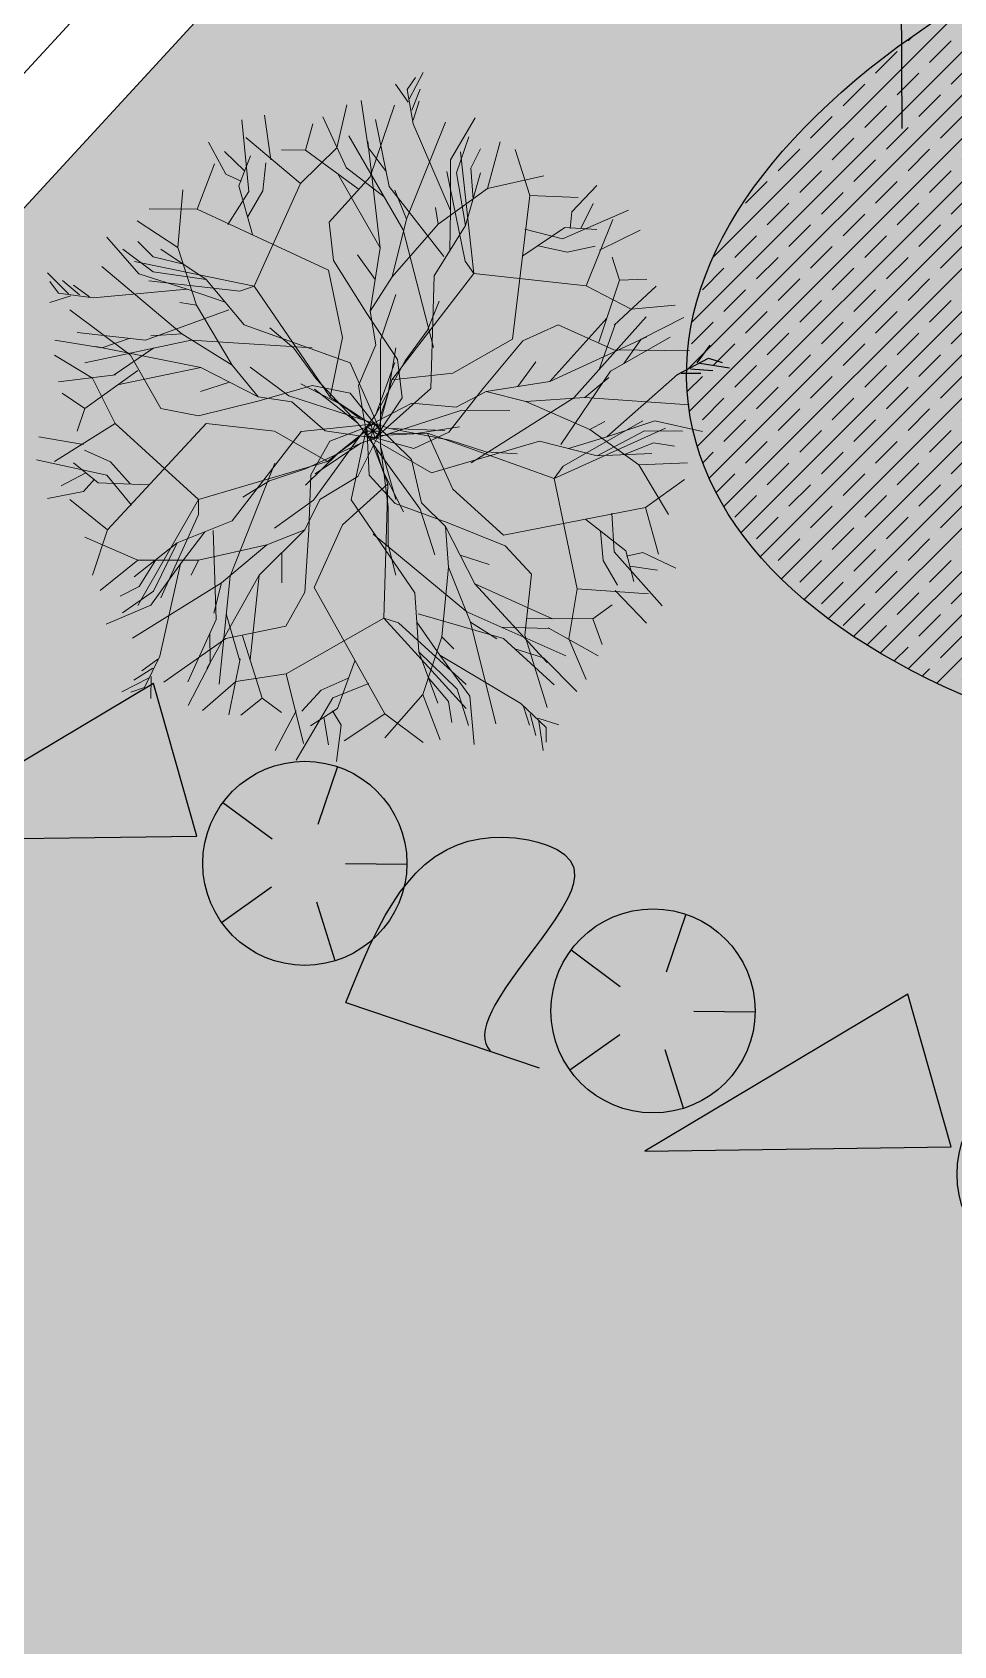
# Model space of a CAD drawing. Header units: millimetres. Extents: x -1042495 to -977915, y 3191218 to 3280168.
# Drawn here: x -1008577 to -1004062, y 3264328 to 3272232 of the extents above; entities that cross this region are included whole.
import ezdxf

# ---------------------------------------------------------------- set-up
doc = ezdxf.new("R2010")
doc.units = ezdxf.units.MM
doc.layers.get('0').update_dxf_attribs({"lineweight": 15})
for name, color, linetype in [('000 Граница', 6, 'Continuous'), ('000 Дом', 7, 'Continuous'), ('000 Привязки', 1, 'Continuous'), ('_Камни_Валуны', 7, 'Continuous'), ('_Освещение уличные фанари', 1, 'Continuous'), ('p', 7, 'Continuous'), ('Trees', 92, 'Continuous')]:
    doc.layers.add(name, color=color, linetype=linetype)
for name, color, linetype, lineweight in [('вода', 157, 'Continuous', 0), ('деревья', 118, 'Continuous', 0), ('изгородь лиственная', 99, 'Continuous', 35), ('мощение', 251, 'Continuous', 0)]:
    doc.layers.add(name, color=color, linetype=linetype, lineweight=lineweight)

# ---------------------------------------------------------------- blocks, each defined once
blk = doc.blocks.new('й5')
at = {"layer": 'изгородь лиственная', "lineweight": 0}
h = blk.add_hatch(color=86, dxfattribs=at)
h.paths.add_polyline_path([(19.18847946937603, 141.2098872812967), (2.165456650225678, 154.3448736084429), (-24.04325981329021, 108.4796197972828), (3.52502605850168, 93.00273458332958), (14.9290094684402, 62.75882348800587), (20.70947005104972, 101.1386594050964), (23.08818225211871, 103.8715613790664)])
h.paths.add_polyline_path([(-95.47287169720221, 120.629043610028), (-99.53465272480389, 126.3097968920592), (-129.3019126696745, 127.3776968967395), (-93.94692618161207, 109.7002036527083), (-57.7950079174916, 49.44700654584449), (1.651542507970589, 36.77056902446202), (0.2175589384423802, 41.18391664897717), (-12.85363739315653, 60.60265625689863)])
h.paths.add_polyline_path([(-8.812998794062878, -47.00145999070446), (-0.2620902628113981, -15.83052867246442), (-27.49768264692102, -43.48279868880127), (-31.02846071857493, -44.29559087846792), (-49.82045220494911, -76.79511885890315), (-43.7690887007775, -97.42742778098182), (4.393128101815819, -75.72675501519916)])
h.paths.add_polyline_path([(7.183579986551194, -96.22703534809625), (9.138866937893908, -86.04944457060992), (4.393128101815819, -75.72675501519916), (-43.7690887007775, -97.42742778098182), (-28.13107022877375, -150.7457299820708), (-17.95098563501961, -166.7723407331468)])
h.paths.add_polyline_path([(66.39736538146099, -47.80714744716897), (25.75511885696324, -2.609888424482051), (24.32113528743503, -7.023236049000843), (23.48190649686148, -30.4163828346791), (55.03964587651717, -127.5411177939204), (54.98663275418221, -134.5243987259892), (78.4411560518929, -152.8851043748327), (60.2289409734949, -117.8025722697821)])
h.paths.add_polyline_path([(178.7901866982284, 6.115832692757976), (172.1650738183816, 8.324203652708093), (70.04208396958711, 8.324203652708093), (122.6448291810811, -10.8784222410759), (147.4111141569156, -15.00613640371375)])
h.paths.add_polyline_path([(99.84329009438807, 43.76518866426704), (44.29899751654011, 19.0788364074433), (48.05321524087049, 16.35123757132533), (70.04208396958711, 8.324203652708093), (172.1650738183816, 8.324203652708093), (178.7901866982284, 6.115832692757976), (203.5001017432805, 22.74863983742762), (164.5067470122012, 16.26889263711564)])
h.paths.add_polyline_path([(83.46107381838374, 59.01220365271001), (89.66139751288574, 90.01382212526369), (81.75074180480442, 91.65850359286924), (66.93514777740347, 77.78217757809398), (39.22634160640882, 35.66396674018324), (58.22142977017211, 38.82048841414144)])
h.paths.add_polyline_path([(79.14322222550982, 161.7017983939004), (83.29078028688673, 167.3202310129491), (75.10782434613793, 195.9605768055335), (69.22082086534647, 156.8733406921638), (23.08818225211871, 103.8715613790628), (29.40216808243713, 43.41729760341332), (33.1563858067675, 46.14489643953129), (47.58548284583958, 64.57706343465543)])
h.paths.add_polyline_path([(-3.993087671042304, 20.37128439741718), (-21.215793693671, 28.98263740873517), (-53.50348709637183, 27.48268717980318), (-76.74194847122999, 6.046309809447848), (-71.30881307809614, 0.06596779064784641), (-51.16644594067475, 2.58376368282552)])
at = {"layer": 'Trees', "color": 86}
for p, q in [((114.7031678128551, -488.1548860995026), (142.1878726513532, -539.6832175463969)), ((117.0469465503411, -494.1205969028961), (117.1941836191982, -527.2005648249724)), ((124.1552388083364, -509.3838740993197), (121.5829623168393, -546.9849954577439)), ((133.776739425608, -525.3665097202647), (125.7311958651408, -574.6127581038418)), ((163.7198891307344, -541.9217345044926), (133.9616865780408, -520.1415153900452)), ((142.1878726513532, -539.6832175463969), (135.036029791765, -562.7617781815752))]:
    blk.add_line(p, q, dxfattribs=at)
at = {"layer": 'изгородь лиственная', "color": 86, "lineweight": 0}
for p, q in [((-53.63412618161237, 465.8098036527081), (-27.86772618161922, 583.5538036527105)), ((-2.074926181623596, 505.0402036527121), (10.80827381838753, 579.409003652705)), ((-81.03732618161303, 505.0402036527121), (-92.31012618161913, 564.9418036527095)), ((-49.59492618161312, 500.9218036527127), (-71.34852618162404, 542.237803652708)), ((32.77307381837454, 451.8442036527158), (-30.58692618161149, 553.2202036527124)), ((58.11707381837186, 502.5322036527105), (83.46107381838374, 540.5482036527137)), ((113.9266738183796, 451.3426036527126), (102.6538738183881, 546.356203652711)), ((108.8050738183811, 489.8602036527118), (146.8210738183698, 553.2202036527124)), ((159.0442738183774, 474.0730036527057), (171.953873818391, 552.5602036527089)), ((234.7858738183859, 560.8234036527065), (246.0586738183774, 525.7114036527091)), ((242.8378738183819, 488.5138036527096), (250.889873818378, 546.356203652711)), ((247.6690738183825, 511.2442036527136), (271.8514738183876, 540.1522036527094)), ((249.2794738183729, 529.8298036527121), (284.7346738183842, 564.9418036527095)), ((250.889873818378, 546.356203652711), (270.2410738183826, 560.8234036527065)), ((-144.6349261816213, 464.5162036527145), (-93.94692618161207, 527.8762036527114)), ((-66.51732618160895, 480.2506036527157), (-32.69892618161975, 521.5666036527145)), ((58.11707381837186, 502.5322036527105), (20.10107381838316, 515.2042036527091)), ((146.8210738183698, 426.5002036527112), (222.8530738183763, 527.8762036527114)), ((172.1650738183816, 401.1562036527139), (184.837073818373, 515.2042036527091)), ((244.448273818387, 494.7178036527075), (263.7730738183745, 521.5666036527145)), ((-144.6349261816213, 464.5162036527145), (-220.6669261816132, 489.8602036527118)), ((-195.3229261816159, 413.8282036527125), (-157.3069261816127, 502.5322036527105)), ((-60.07572618161794, 486.4546036527136), (-81.03732618161303, 505.0402036527121)), ((-31.08852618161472, 459.6058036527102), (-11.73732618161011, 502.9810036527051)), ((32.77307381837454, 451.8442036527158), (108.8050738183811, 489.8602036527118)), ((121.477073818387, 413.8282036527125), (58.11707381837186, 502.5322036527105)), ((172.1650738183816, 325.1242036527074), (134.1490738183784, 502.5322036527105)), ((257.3314738183835, 331.5394036527068), (242.8378738183819, 488.5138036527096)), ((-270.5686000020069, 391.9994646728192), (-302.7446454606252, 466.8262952966325)), ((-195.3229261816159, 413.8282036527125), (-246.0109261816106, 477.1882036527095)), ((32.77307381837454, 299.7802036527137), (-144.6349261816213, 464.5162036527145)), ((-103.5829261816107, 424.4938036527128), (-53.63412618161237, 465.8098036527081)), ((-69.73812618161901, 395.5594036527073), (-66.51732618160895, 480.2506036527157)), ((-68.12772618161398, 426.5530036527052), (-31.08852618161472, 459.6058036527102)), ((126.4764927341021, 308.7181292588502), (161.7028409765771, 484.0228954847007)), ((175.1746738183865, 426.5530036527052), (159.0442738183774, 474.0730036527057)), ((182.819570253836, 340.3492341969322), (295.1248429933476, 474.4109178612271)), ((283.1242738183792, 412.0858036527097), (344.3458738183836, 465.8098036527081)), ((-393.0084168278845, 396.1960440757939), (-415.4456538890663, 440.7661477788388)), ((-247.1676528347889, 387.6437925459068), (-283.6272154746111, 439.4626104802628)), ((-239.3359261293517, 411.7473688948921), (-255.6077757728926, 443.6826719493147)), ((-93.94692618161207, 312.4522036527087), (32.77307381837454, 451.8442036527158)), ((126.4764927341021, 308.7181292588502), (97.29688073441503, 448.2452779920895)), ((159.0442738183774, 387.2962036527097), (113.9266738183796, 453.4018036527086)), ((286.2130738183914, 388.4842036527116), (324.2290738183801, 439.1722036527135)), ((-408.2283162710373, 402.8345639454747), (-416.0075914420304, 425.7092594646238)), ((-375.8301018063794, 388.9211964113019), (-395.8504710146517, 420.8530887843408)), ((-361.1078433309449, 380.75109512778), (-380.6708779127657, 407.4268075724503)), ((-233.3389261816046, 274.4362036527127), (-326.1349261816213, 422.6722036527135)), ((-93.94692618161207, 312.4522036527087), (-271.3549261816079, 413.8282036527125)), ((-195.0446367840923, 384.0321273095251), (-239.3359261293517, 411.7473688948921)), ((-166.7209989660623, 348.180960902384), (-223.3682746021368, 419.8832937166626)), ((-195.3229261816159, 312.4522036527087), (-195.3229261816159, 413.8282036527125)), ((58.11707381837186, 375.8122036527093), (146.8210738183698, 426.5002036527112)), ((257.3314738183835, 331.5394036527068), (283.1242738183792, 412.0858036527097)), ((262.0494316572294, 219.5271543356757), (303.6416501150961, 419.579095600322)), ((311.5570738183742, 388.4842036527116), (336.9010738183861, 413.8282036527125)), ((327.1368302314077, 347.2683665533732), (371.7323176929931, 415.0548360149332)), ((-426.9638507810014, 391.9893604680801), (-390.0868676066457, 391.8602256584782)), ((-355.7051296715945, 377.3023722808321), (-408.2283162710373, 402.8345639454747)), ((-201.9348349503998, 342.5788477235947), (-270.5686000020069, 391.9994646728192)), ((-166.7209989660623, 348.180960902384), (-247.1676528347889, 387.6437925459068)), ((222.8530738183763, 261.7642036527141), (172.1650738183816, 401.1562036527139)), ((182.819570253836, 340.3492341969322), (179.2079050174507, 392.4722502476216)), ((254.2177049517923, 243.6307306846575), (271.4021489443403, 395.7797173676699)), ((273.5410738183855, 299.7802036527137), (286.2130738183914, 388.4842036527116)), ((298.8850738183828, 337.7962036527097), (311.5570738183742, 388.4842036527116)), ((391.0074363402673, 314.7246672662804), (391.6158325729193, 394.8671230186701)), ((-326.3975142381823, 266.8217126846503), (-399.3166395177977, 370.4593485533587)), ((-201.9348349503998, 342.5788477235947), (-355.7051296715945, 377.3023722808321)), ((-119.2909261816094, 312.4522036527087), (-258.6829261816165, 375.8122036527093)), ((45.44507381838048, 312.4522036527087), (58.11707381837186, 375.8122036527093)), ((273.5410738183855, 299.7802036527137), (324.2290738183801, 375.8122036527093)), ((-367.8647591509362, 293.1474703646345), (-438.5212363661121, 329.6791082083037)), ((-294.4622111837525, 283.0935623281985), (-399.0124414014572, 330.3881206771657)), ((-195.3229261816159, 312.4522036527087), (-220.6669261816132, 325.1242036527074)), ((-148.3391185879882, 302.2359379971058), (-201.9348349503998, 342.5788477235947)), ((-129.9572382099141, 256.2909150918313), (-166.7209989660623, 348.180960902384)), ((130.0881579704874, 256.5951132081573), (182.819570253836, 340.3492341969322)), ((159.4930738183757, 122.3722036527142), (172.1650738183816, 325.1242036527074)), ((230.7225248354662, 315.9414597316172), (327.1368302314077, 347.2683665533732)), ((230.7225248354662, 315.9414597316172), (234.942586304518, 343.9608994333212)), ((235.5250738183822, 268.1002036527134), (257.3314738183835, 331.5394036527068)), ((327.1368302314077, 347.2683665533732), (423.2469375110086, 338.5240454989289)), ((-398.4040451687906, 250.2456649247724), (-446.9153959831019, 305.9803462118434)), ((-220.6669261816132, 211.0762036527121), (-376.5061261816154, 298.7506036527157)), ((-169.9789261816186, 198.4042036527098), (-195.3229261816159, 312.4522036527087)), ((-93.94692618161207, 312.4522036527087), (-119.2909261816094, 312.4522036527087)), ((-30.58692618161149, 97.02820365271327), (-93.94692618161207, 312.4522036527087)), ((20.10107381838316, 185.7322036527112), (32.77307381837454, 299.7802036527137)), ((70.7890738183778, 211.0762036527121), (45.44507381838048, 312.4522036527087)), ((77.66094380346476, 212.912220095579), (126.4764927341021, 308.7181292588502)), ((102.0687182687689, 260.8151746772128), (86.40526485789451, 309.0223273751799)), ((130.0881579704874, 256.5951132081573), (230.7225248354662, 315.9414597316172)), ((197.509073818379, 236.4202036527131), (273.5410738183855, 299.7802036527137)), ((289.1562770099263, 95.09340923804484), (391.0074363402673, 314.7246672662804)), ((391.0074363402673, 314.7246672662804), (466.9298306236014, 286.0968313319026)), ((-222.1514821368037, 259.5983822118797), (-402.6241066378425, 278.2651046264764)), ((-317.6859857705276, 293.8039048223836), (-367.8647591509362, 293.1474703646345)), ((-146.2290878534695, 288.2262181462538), (-294.4622111837525, 283.0935623281985)), ((-233.3389261816046, 274.4362036527127), (-284.0269261816138, 287.108203652715)), ((-169.9789261816186, 198.4042036527098), (-233.3389261816046, 274.4362036527127)), ((449.2007898080628, 266.7623600455954), (502.6871100503777, 295.9940423327389)), ((-360.1889692583645, 243.214002996101), (-454.0357594492089, 261.8537501959472)), ((-385.743860761635, 166.1873458196605), (-398.4040451687906, 250.2456649247724)), ((-285.3351180477039, 266.3319644471594), (-362.1473848367023, 243.8503307909159)), ((-305.601405009249, 166.7957420523308), (-326.3975142381823, 266.8217126846503)), ((-33.23873469764658, 184.8927803938786), (-222.1514821368037, 259.5983822118797)), ((19.18847946937603, 141.2098872813003), (-129.9572382099141, 256.2909150918313)), ((77.66094380346476, 212.912220095579), (130.0881579704874, 256.5951132081573)), ((262.0494316572294, 219.5271543356757), (254.2177049517923, 243.6307306846575)), ((348.5700063816912, 222.1847544989105), (430.1114059500396, 245.2926117452334)), ((365.6296376755636, 263.314293403655), (420.3585167514539, 228.5775078221341)), ((430.1114059500396, 245.2926117452334), (479.8557172998553, 225.8967481941618)), ((438.0023244480981, 241.0834275229681), (449.2007898080628, 266.7623600455954)), ((455.0001945952827, 235.5862050480064), (487.5718135336938, 269.0424542204819)), ((-426.1192867541686, 205.9543755795239), (-454.4429245722131, 241.8055419866687)), ((-322.1774527691305, 238.8022729829499), (-426.1192867541686, 205.9543755795239)), ((-220.6669261816132, 211.0762036527121), (-362.3821261816192, 226.4410036527079)), ((-62.74045282139559, 193.9412995646526), (-90.455694406759, 238.2325889099011)), ((76.74834945445764, 92.69853646699266), (262.0494316572294, 219.5271543356757)), ((79.14322222550982, 161.7017983938968), (126.7419786907994, 226.1808007354157)), ((134.1490738183784, 59.01220365271365), (197.509073818379, 236.4202036527131)), ((262.0494316572294, 219.5271543356757), (433.7777351038385, 142.0837694706752)), ((378.5443125928723, 230.2307222019299), (421.4251356727327, 205.218226595247)), ((420.3585167514539, 228.5775078221341), (540.301970689965, 240.4571021863449)), ((433.7777351038385, 142.0837694706752), (510.6127237361798, 233.6696171648873)), ((-426.1192867541686, 205.9543755795239), (-449.9186649868207, 173.7148744087644)), ((-144.6349261816213, 135.0442036527129), (-220.6669261816132, 211.0762036527121)), ((-144.6349261816213, 135.0442036527129), (-169.9789261816186, 198.4042036527098)), ((-43.16113605779537, 133.6823586921855), (-62.74045282139559, 193.9412995646526)), ((69.22082086536102, 156.873340692171), (77.66094380346476, 212.912220095579)), ((96.13307381837512, 122.3722036527142), (70.7890738183778, 211.0762036527121)), ((158.9821946750599, 153.2261511138968), (192.5412333688873, 193.271673334817)), ((421.4251356727327, 205.218226595247), (468.657251939876, 200.2178156715199)), ((473.6015133246838, 191.6646549832985), (548.3115729156707, 202.3932267238306)), ((-447.1048874224507, 149.4833963725796), (-513.8526915295661, 184.7172707345817)), ((-385.743860761635, 166.1873458196605), (-501.7374829211767, 137.2553117689567)), ((-292.3328243694123, 2.594967194829223), (-385.743860761635, 166.1873458196605)), ((-249.2583274895005, 135.1646371142378), (-305.601405009249, 166.7957420523308)), ((-182.65092618161, 173.0602036527089), (-233.3389261816046, 173.0602036527089)), ((-95.47287169720221, 120.6290436100353), (-142.0872223794286, 185.8232586177728)), ((-30.58692618161149, 97.02820365271327), (20.10107381838316, 185.7322036527112)), ((489.8166145072319, 133.6436465325678), (490.1208126235724, 173.7148744087644)), ((-425.7272288819659, 88.32482294148576), (-529.7461718527484, 149.2150225486403)), ((-412.8599007064913, 107.8498213021703), (-448.1323176505393, 139.6575800947139)), ((-145.0122953881219, 127.9413066414672), (-249.2583274895005, 135.1646371142378)), ((-93.94692618161207, 109.7002036527156), (-144.6349261816213, 135.0442036527129)), ((32.1528619928722, 17.0803402999918), (19.18847946937603, 141.2098872813003)), ((20.70947005104972, 101.1386594050964), (69.22082086536102, 156.873340692171)), ((32.1528619928722, 17.0803402999918), (79.14322222550982, 161.7017983938968)), ((63.78396693096147, 73.423417819733), (99.33093522176205, 141.8182835139633)), ((107.7228779114666, 115.9840775286466), (158.9821946750599, 153.2261511138968)), ((433.7777351038385, 142.0837694706752), (493.4282797436172, 81.52063048187483)), ((-443.4423735644086, 80.53462424312966), (-472.2857642690942, 125.4651800733918)), ((-241.1224026677373, 119.1969855870302), (-452.6177358741988, 1.378174729496095)), ((-392.8705621427362, 62.4095718721328), (-412.8599007064913, 107.8498213021703)), ((-136.5721724500181, 71.90242723806296), (-241.1224026677373, 119.1969855870302)), ((-52.8180514612468, 124.6338395214225), (-145.0122953881219, 127.9413066414672)), ((27.54948853542737, 31.24806700542831), (-95.47287169720221, 120.6290436100353)), ((-55.93092618162336, 46.34020365271135), (-93.94692618161207, 109.7002036527156)), ((-16.26141351112165, 78.74200394340369), (-70.32417891037767, 133.684355598416)), ((3.52502605850168, 93.00273458333322), (-52.8180514612468, 124.6338395214225)), ((0.2175589384423802, 41.18391664897717), (-51.29706087957311, 117.7147071649742)), ((0.2175589384423802, 41.18391664897717), (-43.16113605779537, 133.6823586921855)), ((33.1563858067675, 46.14489643952766), (90.02259984170087, 118.7875261643094)), ((33.1563858067675, 46.14489643952766), (107.7228779114666, 115.9840775286466)), ((83.46107381838374, 59.01220365271365), (96.13307381837512, 122.3722036527142)), ((425.0334140493942, 45.97366219106698), (489.8166145072319, 133.6436465325678)), ((489.8166145072319, 133.6436465325678), (533.8037057361507, 121.2876602417418)), ((-471.5056109390862, 74.38569131027543), (-531.9589047297777, 82.17523380363127)), ((-457.8725438384427, 103.0165351285978), (-503.8886269545183, 95.09497823531274)), ((-447.3521643205313, 88.5780913315939), (-471.5056109390862, 74.38569131027543)), ((-401.8684059033403, 28.05334508077067), (-425.7272288819659, 88.32482294148576)), ((20.10107381838316, 33.66820365270905), (-30.58692618161149, 97.02820365271327)), ((32.1528619928722, 17.0803402999918), (3.52502605850168, 93.00273458333322)), ((8.049285643879557, 17.0803402999918), (20.70947005104972, 101.1386594050964)), ((32.1528619928722, 24.91206700543262), (76.74834945445764, 92.69853646699266)), ((76.74834945445764, 92.69853646699266), (176.7743200867844, 71.90242723806296)), ((176.7743200867844, 71.90242723806296), (289.1562770099263, 95.09340923804484)), ((216.5413498466369, 31.52700124552939), (305.1239285371266, 86.9574844162671)), ((305.1239285371266, 86.9574844162671), (369.2987327623123, 94.485013005371)), ((369.2987327623123, 94.485013005371), (444.9169289293204, 25.78594919480747)), ((458.3785267099738, 64.74710644547667), (545.2583433524414, 104.8289934391178)), ((493.4282797436172, 81.52063048187483), (565.43481067424, 64.94458272200063)), ((-452.6177358741988, 1.378174729496095), (-497.2132233357843, 69.16464419105978)), ((-363.8915378670208, 51.300441341431), (-443.4423735644086, 80.53462424312966)), ((-94.5109405072435, 57.27634604800551), (-250.0480633095431, -49.00766730481701)), ((-67.87310863945459, -3.715768928941543), (-136.5721724500181, 71.90242723806296)), ((27.54948853542737, 31.24806700542831), (-94.5109405072435, 57.27634604800551)), ((7.045761829984258, 46.14489643952766), (-16.26141351112165, 78.74200394340369)), ((20.10107381838316, 8.32420365271173), (134.1490738183784, 59.01220365271365)), ((20.10107381838316, 8.32420365271173), (83.46107381838374, 59.01220365271365)), ((39.98458869830938, 41.18391664897717), (63.78396693096147, 73.423417819733)), ((326.6126982757996, 8.738132985872653), (450.2939062814694, 79.60585325638021)), ((356.3343502388161, -29.64453397593388), (513.311794623558, 61.33291748560805)), ((411.408885790137, 2.04629293734979), (460.3369422883261, 65.38343424029154)), ((12.65265910132439, 31.24806700543195), (-110.3697011313052, -58.1329095991714)), ((-53.50348709637183, 27.48268717980318), (-100.9974240343436, -16.32821486674584)), ((20.10107381838316, 8.32420365271173), (-55.93092618162336, 46.34020365271135)), ((27.54948853542737, 31.24806700542831), (-53.50348709637183, 27.48268717980318)), ((12.65265910132439, 31.24806700543195), (-49.82045220494911, -76.79511885890315)), ((12.65265910132439, 31.24806700543195), (-8.812998794062878, -47.00145999070082)), ((33.1563858067675, 46.14489643952766), (-7.851067604118725, 16.35123757132897)), ((0.2175589384423802, 41.18391664897717), (15.88101234933129, -7.023236048997205)), ((48.05321524087049, 16.35123757132897), (7.045761829984258, 46.14489643952766)), ((12.65265910132439, 31.24806700543195), (96.50908336878638, 45.18296524956895)), ((12.65265910132439, 31.24806700543195), (27.54948853542737, 10.74434029998883)), ((27.54948853542737, 31.24806700542831), (12.65265910132439, 10.74434029998883)), ((20.10107381838316, 8.32420365271173), (20.10107381838316, 33.66820365270905)), ((24.32113528743503, -7.023236048993567), (39.98458869830938, 41.18391664897717)), ((27.54948853542737, 31.24806700542831), (66.71542450059496, -44.19801135502712)), ((96.50908336878638, 45.18296524956895), (164.5067470122012, 16.26889263711564)), ((140.0105593306362, -19.98761857248974), (216.5413498466369, 31.52700124552939)), ((273.5118640664878, 17.14847889287557), (314.5193174773594, 46.94213776107426)), ((326.6126982757996, 8.738132985872653), (504.2229787891847, 29.40803690329994)), ((453.7288889650954, -1.163610748324572), (493.9385268933693, 28.86179885482488)), ((493.9385268933693, 28.86179885482488), (572.5735756897193, 40.83791829296752)), ((-452.6177358741988, 1.378174729496095), (-500.216492339503, -63.10082761202648)), ((-420.074036587117, -62.49243137935264), (-492.6889637503918, 1.073976613159175)), ((-292.3328243694123, 2.594967194829223), (-443.5692167034285, -134.8031604263051)), ((-292.3328243694123, 2.594967194829223), (-300.1645510748494, -21.50860915415615)), ((-67.87310863945459, -3.715768928941543), (-292.3328243694123, 2.594967194829223)), ((-152.2567407979368, 20.91385871850434), (-281.6832396234531, -135.6675402079491)), ((-46.05507237932761, 4.257856772896048), (-115.0146672126721, -30.18076817669134)), ((-5.242926181628718, 8.32420365271173), (-106.618926181618, -4.347796347290569)), ((-5.242926181628718, 8.32420365271173), (-93.94692618161207, -17.01979634728559)), ((8.049285643879557, 24.91206700542898), (-67.87310863945459, -3.715768928941543)), ((-7.851067604118725, 16.35123757132897), (-46.05507237932761, 4.257856772896048)), ((32.1528619928722, 17.0803402999918), (-27.49768264692102, -43.48279868880127)), ((-5.242926181628718, 8.32420365271173), (45.44507381838048, 8.32420365271173)), ((8.049285643879557, 17.0803402999918), (32.1528619928722, 24.91206700543262)), ((32.1528619928722, 17.0803402999918), (8.049285643879557, 24.91206700542898)), ((8.049285643879557, 17.0803402999918), (55.03964587651717, -127.5411177939168)), ((8.049285643879557, 17.0803402999918), (91.49920851632487, -75.72229985956801)), ((8.049285643879557, 17.0803402999918), (75.83575510545052, -27.51514716159363)), ((12.65265910132439, 10.74434029998883), (16.41803892694588, -70.30863533180309)), ((20.10107381838316, 8.32420365271173), (172.1650738183816, 8.32420365271173)), ((27.54948853542737, 10.74434029998883), (105.7990155315492, -10.72131759541298)), ((45.44507381838048, 8.32420365271173), (83.46107381838374, -4.347796347290569)), ((48.05321524087049, 16.35123757132897), (137.5165367796726, -32.9842168123505)), ((48.05321524087049, 16.35123757132897), (134.7130881439953, -15.28393874258472)), ((164.5067470122012, 16.26889263711564), (220.4110298571759, 25.55882479988213)), ((172.1650738183816, 8.32420365271173), (248.1970738183882, -17.01979634728559)), ((220.4110298571759, 25.55882479988213), (326.6126982757996, 8.738132985872653)), ((220.4110298571759, 25.55882479988213), (278.1568301478692, -10.80366252961176)), ((428.6450792857795, -6.149353859615076), (541.0270362089213, 17.04162814036317)), ((444.9169289293204, 25.78594919480747), (564.8264144415734, -15.19787303039629)), ((-300.1645510748494, -21.50860915415615), (-403.4979888272355, -134.4989623099682)), ((-169.9789261816186, -4.347796347290569), (-220.6669261816132, -17.01979634728559)), ((-106.618926181618, -4.347796347290569), (-169.9789261816186, -4.347796347290569)), ((-100.9974240343436, -16.32821486674584), (-132.6326003482536, -102.9880877698779)), ((24.32113528743503, -7.023236048993567), (5.046016640175367, -107.3534047976464)), ((15.88101234933129, -7.023236048997205), (15.57681423299073, -47.09446392519021)), ((24.32113528743503, -7.023236048993567), (21.01366816737573, -99.21747997586863)), ((75.83575510545052, -27.51514716159363), (140.0105593306362, -19.98761857248974)), ((83.46107381838374, -4.347796347290569), (159.4930738183757, -17.01979634728559)), ((105.7990155315492, -10.72131759541298), (283.681382484996, -147.7609210063856)), ((105.7990155315492, -10.72131759541298), (116.9304651400307, -112.2780199326407)), ((278.1568301478692, -10.80366252961176), (365.6962893067684, -88.17360326998096)), ((278.1568301478692, -10.80366252961176), (374.1066352137714, -35.07276906068364)), ((311.7388627772452, -97.43100343749757), (428.6450792857795, -6.149353859615076)), ((374.1066352137714, -35.07276906068364), (422.5625033417018, -15.53097354519923)), ((599.8485016857303, -16.36539551098031), (569.9384920597658, -37.936670114359)), ((-299.4246901603328, -52.29208153546642), (-354.3550645236974, -90.79799211942372)), ((-250.0480633095431, -49.00766730481701), (-348.8013170111226, -55.5764957661122)), ((-27.49768264692102, -43.48279868880127), (-99.50421357754385, -60.05884644867911)), ((-8.812998794062878, -47.00145999070082), (18.17721143846575, -105.7091914713528)), ((15.57681423299073, -47.09446392519021), (27.02020617481321, -123.3210563248613)), ((66.71542450059496, -44.19801135502712), (60.2289409734949, -117.8025722697748)), ((137.5165367796726, -32.9842168123505), (188.7758535432658, -70.22629039760068)), ((159.5898760942218, -80.24655944494953), (356.3343502388161, -29.64453397593388)), ((374.1066352137714, -35.07276906068364), (536.3111108826124, -100.4540919671126)), ((388.7534329518967, -108.6601878430229), (533.5661902537395, -46.36819783663304)), ((533.5661902537395, -46.36819783663304), (591.065786530613, -36.15182031040968)), ((539.9641858485847, -45.98263781737842), (571.4706036561838, -56.06487930490039)), ((556.6770081949653, -43.93886218921762), (591.6429225328029, -58.00462801548201)), ((574.8506051519653, -39.7271773524044), (619.2003608910891, -62.59687164246498)), ((591.065786530613, -36.15182031040968), (610.8047610246867, -50.08529450752394)), ((-420.074036587117, -62.49243137935264), (-495.9964308704366, -91.12026731372316)), ((-348.8013170111226, -55.5764957661122), (-434.4992587242887, -87.2940170142283)), ((-391.6502878676984, -71.43525639016661), (-431.6958100886259, -104.9942950839977)), ((-323.6597311911755, -93.81933820111226), (-420.074036587117, -62.49243137935264)), ((-348.8013170111226, -55.5764957661122), (-411.1920833831828, -119.8911245180971)), ((-285.4486194490892, -54.61456457615714), (-326.3737279257621, -197.1787203242675)), ((-110.3697011313052, -58.1329095991714), (-186.777710681723, -82.31967119603723)), ((-99.50421357754385, -60.05884644867911), (-139.2712433373963, -100.434272441209)), ((16.41803892694588, -70.30863533180309), (-76.7283175032644, -112.2780199326407)), ((16.41803892694588, -70.30863533180309), (-58.94569449929986, -281.8323859132834)), ((-49.82045220494911, -76.79511885890315), (3.198037070163991, -257.5632793822224)), ((91.49920851632487, -75.72229985956801), (279.8035597228154, -81.15915379395665)), ((188.7758535432658, -70.22629039760068), (237.2317216711963, -89.76808591308873)), ((-431.6958100886259, -104.9942950839977), (-467.0963662281574, -110.6011923553342)), ((-354.3550645236974, -90.79799211942372), (-434.8967331214808, -226.3120737338613)), ((-354.3550645236974, -90.79799211942372), (-422.5658641014597, -140.8007710998172)), ((-323.6597311911755, -93.81933820111226), (-343.5432460711017, -114.0070511973754)), ((-207.3619109152933, -104.9585320265978), (-323.6597311911755, -93.81933820111226)), ((-207.3619109152933, -104.9585320265978), (-299.2519567258423, -141.7222927827352)), ((-139.2712433373963, -100.434272441209), (-235.0771525006712, -149.2498213718536)), ((-139.2712433373963, -100.434272441209), (-207.3619109152933, -104.9585320265978)), ((-132.6326003482536, -102.9880877698779), (-171.7161913792079, -199.8998240257315)), ((5.046016640175367, -107.3534047976464), (-14.53330012342485, -167.6123456701062)), ((18.17721143846575, -105.7091914713528), (90.81984116326203, -162.5754055062826)), ((279.8035597228154, -81.15915379395665), (363.5576807116013, -133.8905660773089)), ((304.1851091904391, -132.8640915722863), (454.1976796555973, -102.1908464483349)), ((321.6806202172011, -107.5248599356346), (388.7534329518967, -108.6601878430229)), ((365.6962893067684, -88.17360326998096), (393.6484307292558, -83.52863718859953)), ((365.6962893067684, -88.17360326998096), (425.2836070431658, -170.1885100917389)), ((-411.1920833831828, -119.8911245180971), (-471.7413323095388, -138.5533337778252)), ((-187.174197919041, -124.8420469065313), (-202.8376513299154, -173.0491996044948)), ((-76.7283175032644, -112.2780199326407), (-154.0159133094421, -197.0963753900687)), ((55.03964587651717, -127.5411177939168), (54.43124964385061, -207.6835735463064)), ((60.2289409734949, -117.8025722697748), (86.3395649502636, -168.0999578434166)), ((116.9304651400307, -112.2780199326407), (173.7143342407653, -211.9932048241717)), ((283.681382484996, -147.7609210063856), (486.7947871594806, -125.4980217894408)), ((283.681382484996, -147.7609210063856), (304.1851091904391, -132.8640915722863)), ((363.5576807116013, -133.8905660773089), (451.836061285765, -118.5313107827715)), ((363.5576807116013, -133.8905660773089), (451.5318631694245, -158.6025386589645)), ((388.7534329518967, -108.6601878430229), (473.3280250685348, -108.3003919207986)), ((451.836061285765, -118.5313107827715), (511.7908040418843, -139.0232218953643)), ((473.3280250685348, -108.3003919207986), (543.3411001727945, -149.9239645330126)), ((-422.5658641014597, -140.8007710998172), (-503.673353818449, -148.2792465038619)), ((-299.2519567258423, -141.7222927827352), (-468.9083114854002, -184.1690900907015)), ((-235.0771525006712, -149.2498213718536), (-366.6174231227342, -270.3688284544442)), ((-281.6832396234531, -135.6675402079491), (-355.2054556040093, -301.5388712971726)), ((-299.2519567258423, -141.7222927827352), (-326.9671983112203, -186.013582127991)), ((-235.0771525006712, -149.2498213718536), (-293.482350823484, -279.2810014747447)), ((-33.08210532512749, -142.9512650565994), (75.84066679494572, -314.4294934171558)), ((283.681382484996, -147.7609210063856), (263.0953108453687, -335.0155650568013)), ((407.5447719405056, -146.2465523681421), (459.6677879912022, -142.6348871317496)), ((459.6677879912022, -142.6348871317496), (491.6030910456175, -158.9067367752941)), ((-14.53330012342485, -167.6123456701062), (-18.14496535981016, -219.7353617207991)), ((86.3395649502636, -168.0999578434166), (69.60121807045653, -234.2561040411128)), ((86.3395649502636, -168.0999578434166), (103.1602567642985, -274.3016262620331)), ((90.81984116326203, -162.5754055062826), (170.910885605088, -229.6934828939338)), ((425.2836070431658, -170.1885100917389), (446.6669200043543, -264.296797711926)), ((425.2836070431658, -170.1885100917389), (503.5331340392877, -191.654167987137)), ((-326.3737279257621, -197.1787203242675), (-403.6613237319398, -281.9970757816918)), ((-307.6120741491904, -193.6779575205073), (-309.9670657777315, -273.6779712426905)), ((-171.7161913792079, -199.8998240257315), (-219.2101283171796, -243.7107260722805)), ((-154.0159133094421, -197.0963753900687), (-107.3192176930315, -434.6484050141189)), ((173.7143342407653, -211.9932048241717), (414.0698125004856, -240.9896223708238)), ((-452.1658499234181, -241.8616455119263), (-488.7215185614623, -251.0346507002796)), ((-434.8967331214808, -226.3120737338613), (-475.4098476374056, -268.3747114778344)), ((-439.8461937944521, -230.3846457966683), (-471.2616140891041, -240.7469488317474)), ((-320.7668306544219, -232.5792764638099), (-441.8653285071341, -269.9036949832589)), ((-343.7364099674596, -215.9561646317052), (-358.6181974303181, -263.881863437975)), ((-219.2101283171796, -243.7107260722805), (-320.7668306544219, -232.5792764638099)), ((-292.8146892319346, -237.2242425451877), (-293.6942754876945, -346.2293595994743)), ((69.60121807045653, -234.2561040411128), (23.06921232245804, -341.4197036496807)), ((69.60121807045653, -234.2561040411128), (76.17004653175536, -333.0093577426778)), ((94.74991085728107, -221.2007920527249), (135.7573642681527, -250.9944509209199)), ((170.910885605088, -229.6934828939338), (197.9010958376311, -288.4012143745858)), ((312.9452383909083, -229.2256337769977), (360.1197948143672, -299.635392591601)), ((357.3334703660512, -232.7405807922587), (341.2089778011432, -295.5250949415531)), ((414.0698125004856, -240.9896223708238), (410.3044326748641, -322.0425980026193)), ((414.0698125004856, -240.9896223708238), (490.4778220509033, -216.8028607739507)), ((-464.393032476175, -255.9511423922922), (-513.7152075936319, -263.5173034216969)), ((-475.4098476374056, -268.3747114778344), (-499.5689041009027, -268.70457216469)), ((-470.8850447619479, -289.5446158417653), (-459.3666157576517, -254.5124255432347)), ((-358.6181974303181, -263.881863437975), (-415.195901874642, -319.791269585894)), ((3.198037070163991, -257.5632793822224), (-21.07106946090062, -353.5130844481282)), ((329.8599784186081, -255.2465522641469), (319.322584547539, -303.7579246925416)), ((-308.7566983862198, -272.0120434478777), (-355.4844044592319, -355.5056461366585)), ((-58.94569449929986, -281.8323859132834), (-243.3968899140455, -320.1187356227019)), ((-58.94569449929986, -281.8323859132834), (24.9930747023609, -468.125098773744)), ((-58.94569449929986, -281.8323859132834), (-38.4419677938713, -296.7292153473827)), ((-2.40886020117614, -292.9638355217648), (120.5311550972547, -375.9406735334742)), ((103.1602567642985, -274.3016262620331), (208.7790590811055, -370.0301151628846)), ((103.1602567642985, -274.3016262620331), (177.703098630489, -436.8316893227202)), ((197.9010958376311, -288.4012143745858), (155.9317112368008, -381.5475708048143)), ((341.2089778011432, -295.5250949415531), (389.5717090631952, -405.9271018519103)), ((-327.253314181522, -306.183837378554), (-395.2509778249223, -335.0979099910037)), ((-243.3968899140455, -320.1187356227019), (-327.253314181522, -306.183837378554)), ((-243.3968899140455, -320.1187356227019), (-251.7248908868642, -439.3757160297027)), ((-38.4419677938713, -296.7292153473827), (37.08645550078654, -429.9210939985314)), ((-8.936516195375589, -305.5381819151771), (10.7103617957182, -369.6790531503102)), ((75.84066679494572, -314.4294934171558), (210.8740628918167, -435.6103362040812)), ((319.322584547539, -303.7579246925416), (329.162437761217, -350.2235486011159)), ((360.1197948143672, -299.635392591601), (357.0450699755311, -352.9386955073169)), ((358.5550506486325, -308.440811505865), (386.4376828629174, -311.155958412066)), ((386.4376828629174, -311.155958412066), (430.7668467058393, -352.9913852102727)), ((-293.6942754876945, -346.2293595994743), (-336.5432463442703, -362.088120223536)), ((-293.6942754876945, -346.2293595994743), (-270.3871001465886, -378.826467103343)), ((-127.3802116320439, -334.8379474524991), (-179.766131926488, -401.4614287859295)), ((23.06921232245804, -341.4197036496807), (-36.51810541395389, -423.4346104714423)), ((23.06921232245804, -341.4197036496807), (36.12452431084239, -366.5683964365053)), ((76.17004653175536, -333.0093577426778), (64.11265288294817, -507.4789211925781)), ((76.17004653175536, -333.0093577426778), (109.7290852255828, -373.0548799636017)), ((263.0953108453687, -335.0155650568013), (223.9293748802011, -410.4616434172603)), ((263.0953108453687, -335.0155650568013), (373.9419453453593, -379.7883982933054)), ((358.5795121359552, -326.3054818391138), (400.4634797085018, -346.9443827144314)), ((-196.2939242402645, -363.9349085940376), (-237.4446767770569, -387.651832554282)), ((-146.9006335952436, -358.9657271990654), (-196.2939242402645, -363.9349085940376)), ((-21.07106946090062, -353.5130844481282), (20.81597020573099, -432.7245426342088)), ((-21.07106946090062, -353.5130844481282), (-17.3880345694779, -444.8179234326344)), ((10.7103617957182, -369.6790531503102), (37.18753430845391, -450.0030870413684)), ((10.7103617957182, -369.6790531503102), (114.7031678128551, -488.1548860995026)), ((120.5311550972547, -375.9406735334742), (177.3150241979893, -475.6558584249979)), ((122.9994016802666, -357.0154852531596), (198.3562035996292, -383.9765791776808)), ((168.9870232251851, -356.398878017997), (272.3852430081315, -390.9198479017759)), ((322.5557593463018, -357.5688926176845), (355.8459154750453, -425.3070706312828)), ((-246.4720899750246, -383.6383441273538), (-300.6077015876363, -436.2314122162861)), ((-181.700770397103, -382.2060212112228), (-271.7544126269058, -462.3178082722407)), ((-179.766131926488, -401.4614287859295), (-231.4107277327712, -415.0088181494029)), ((-188.6241155026801, -402.6942927378623), (-182.5901664583944, -430.0512783329686)), ((-117.0064068647625, -378.1398430813351), (-181.700770397103, -382.2060212112228)), ((-19.22955201519653, -399.1655039403813), (0.3122435002878774, -447.6213720683081)), ((133.024202046392, -398.2561148315181), (174.0055249614088, -427.2193911706308)), ((155.9317112368008, -381.5475708048143), (154.0078488568834, -508.2529659288703)), ((197.145836208103, -382.3106513828716), (262.1133158295124, -452.5522828875655)), ((272.3852430081315, -390.9198479017759), (310.5892477833404, -378.826467103343)), ((272.3852430081315, -390.9198479017759), (274.2267604538356, -436.5722673940363)), ((-205.6068676192808, -408.2380437266584), (-212.2927710141666, -454.4498351305192)), ((-182.5901664583944, -430.0512783329686), (-208.6795567529334, -485.1386763152659)), ((-36.51810541395389, -423.4346104714423), (-119.4125984914572, -472.8524097893278)), ((-36.51810541395389, -423.4346104714423), (-32.7527255883324, -504.4875861032378)), ((174.0055249614088, -427.2193911706308), (209.6950578245451, -498.3049423045377)), ((223.9293748802011, -410.4616434172603), (230.4158584073011, -484.0662043320044)), ((-107.3192176930315, -434.6484050141189), (-185.5687446891679, -456.1140629095134)), ((-107.3192176930315, -434.6484050141189), (-60.70486701081973, -499.8426200218564)), ((0.3122435002878774, -447.6213720683081), (-5.294653771052253, -483.0219282078469)), ((37.18753430845391, -450.0030870413684), (19.23639437979728, -529.451869648914)), ((20.81597020573099, -432.7245426342088), (19.85403901577229, -496.0772401962349))]:
    blk.add_line(p, q, dxfattribs=at)
blk = doc.blocks.new('*U90')
at = {"true_color": 0x000000}
blk.add_hatch(color=18, dxfattribs=at).paths.add_polyline_path([(1.5, 0), (1.29865277671081, 0.7506670137559652), (0, 0)])
blk.add_lwpolyline([(1.5, 0), (1.29865277671081, 0.7506670137559652), (0, 0)], close=True)
blk = doc.blocks.new('*U88')
at = {"true_color": 0xffffff}
h = blk.add_hatch(color=7, dxfattribs=at)
edge = h.paths.add_edge_path()
edge.add_arc((0, 0), 0.5, 0, 360)
at = {"color": 18, "true_color": 0x000000}
for p, q in [((0, 0.5), (0, 0.1999999999999993)), ((-0.4755282581475768, 0.1545084971874751), (-0.1902113032590309, 0.06180339887498931)), ((0.4755282581475768, 0.1545084971874751), (0.1902113032590309, 0.06180339887498931)), ((-0.2938926261462367, -0.4045084971874751), (-0.1175570504584948, -0.1618033988749907)), ((0.2938926261462367, -0.4045084971874751), (0.1175570504584948, -0.1618033988749907))]:
    blk.add_line(p, q, dxfattribs=at)
blk.add_circle((0, 0), 0.5)
blk = doc.blocks.new('*U87')
at = {"true_color": 0x000000}
blk.add_hatch(color=18, dxfattribs=at).paths.add_polyline_path([(-0.375, 0), (-0.3687324383009996, 0.1041570973472012), (-0.3611384534365847, 0.2095073985474585), (-0.3527112084458013, 0.2986153140901813), (-0.341204437102073, 0.3891165402383656), (-0.328289838130944, 0.4652956636271846), (-0.3128674137797578, 0.5355665758024077), (-0.2953423372472646, 0.598511649755249), (-0.2759065254553761, 0.6547087319175819), (-0.2525042187000723, 0.7096288247378588), (-0.2238436158134069, 0.7639030581532467), (-0.1883319937199266, 0.817518845461084), (-0.1440595794683457, 0.8698329406116976), (-0.1042186191124825, 0.9071116672016082), (-0.06039176275414881, 0.9402083045890741), (-0.009821728060212642, 0.9705134916947493), (0.03879066563198208, 0.9934203879332308), (0.09223726854616565, 1.013017878232199), (0.1525092862613908, 1.029467906647243), (0.2180450716835169, 1.041271636158697), (0.2651251927698137, 1.045707835742759), (0.3121118468624626, 1.046220239551108), (0.3657356653884047, 1.040575295909694), (0.4075720397420657, 1.029233497469544), (0.4429545631337763, 1.01098533114711), (0.4686646753967363, 0.9863228032584885), (0.4783269485643267, 0.9710017328977827), (0.4896691124237087, 0.9411332946481945), (0.4953617478645782, 0.9044081646602464), (0.4957000087208172, 0.8722873189102138), (0.4921759076708607, 0.8326979426416496), (0.4815210264360115, 0.7735530829799764), (0.4659682710948587, 0.7116825719535367), (0.4491060353146707, 0.6543178225676076), (0.4321854524836848, 0.6008536424837523), (0.4166243738112101, 0.553146813797488), (0.3955956226881341, 0.4890943699340138), (0.3723262464196218, 0.4165464882532568), (0.355788246073665, 0.3619987458072984), (0.3434903291073343, 0.318220865269085), (0.3310853126727231, 0.268703894808656), (0.3212542585370688, 0.2210200232615271), (0.3161270452612026, 0.188047694017019), (0.312735392465612, 0.1531687069798338), (0.312139745420005, 0.1208727637099134), (0.3144133848661799, 0.09295625092729765), (0.3198903361843026, 0.06715673439718017), (0.3276500038687704, 0.04688028963701285), (0.3383483788579333, 0.02926570138513007), (0.3516015796068146, 0.01501349997091594), (0.3678874032200774, 0.003604866606396584), (0.375, 0)])
for points in [[(-0.375, 0), (-0.3687324383009996, 0.1041570973472012), (-0.3611384534365847, 0.2095073985474585), (-0.3527112084458013, 0.2986153140901813), (-0.341204437102073, 0.3891165402383656), (-0.328289838130944, 0.4652956636271846), (-0.3128674137797578, 0.5355665758024077), (-0.2953423372472646, 0.598511649755249), (-0.2759065254553761, 0.6547087319175819), (-0.2525042187000723, 0.7096288247378588), (-0.2238436158134069, 0.7639030581532467), (-0.1883319937199266, 0.817518845461084), (-0.1440595794683457, 0.8698329406116976), (-0.1042186191124825, 0.9071116672016082), (-0.06039176275414881, 0.9402083045890741), (-0.009821728060212642, 0.9705134916947493), (0.03879066563198208, 0.9934203879332308), (0.09223726854616565, 1.013017878232199), (0.1525092862613908, 1.029467906647243), (0.2180450716835169, 1.041271636158697), (0.2651251927698137, 1.045707835742759), (0.3121118468624626, 1.046220239551108), (0.3657356653884047, 1.040575295909694), (0.4075720397420657, 1.029233497469544), (0.4429545631337763, 1.01098533114711), (0.4686646753967363, 0.9863228032584885), (0.4783269485643267, 0.9710017328977827), (0.4896691124237087, 0.9411332946481945), (0.4953617478645782, 0.9044081646602464), (0.4957000087208172, 0.8722873189102138), (0.4921759076708607, 0.8326979426416496), (0.4815210264360115, 0.7735530829799764), (0.4659682710948587, 0.7116825719535367), (0.4491060353146707, 0.6543178225676076), (0.4321854524836848, 0.6008536424837523), (0.4166243738112101, 0.553146813797488), (0.3955956226881341, 0.4890943699340138), (0.3723262464196218, 0.4165464882532568), (0.355788246073665, 0.3619987458072984), (0.3434903291073343, 0.318220865269085), (0.3310853126727231, 0.268703894808656), (0.3212542585370688, 0.2210200232615271), (0.3161270452612026, 0.188047694017019), (0.312735392465612, 0.1531687069798338), (0.312139745420005, 0.1208727637099134), (0.3144133848661799, 0.09295625092729765), (0.3198903361843026, 0.06715673439718017), (0.3276500038687704, 0.04688028963701285), (0.3383483788579333, 0.02926570138513007), (0.3516015796068146, 0.01501349997091594), (0.3678874032200774, 0.003604866606396584), (0.375, 0)], [(-0.375, 0), (0.375, 0)], [(0.375, 0), (0.625, 0)]]:
    blk.add_lwpolyline(points)

msp = doc.modelspace()

# ---------------------------------------------------------------- hatches: boundary and pattern name
at = {"layer": '000 Привязки', "true_color": 0x999b37}
h = msp.add_hatch(color=55, dxfattribs=at)
h.dxf.hatch_style = 1
edge = h.paths.add_edge_path()
edge.add_line((-1001639.218022007, 3264468.641069544), (-996050.2179748308, 3262513.088762247))
edge.add_line((-996050.2179748308, 3262513.088762247), (-991893.645166476, 3261422.440649465))
edge.add_line((-991893.645166476, 3261422.440649465), (-990983.4939305522, 3264442.695467696))
edge.add_line((-990983.4939305522, 3264442.695467696), (-993624.4130851962, 3265372.147902116))
edge.add_line((-993624.4130851962, 3265372.147902116), (-993524.8183247782, 3265655.133561954))
edge.add_line((-993524.8183247782, 3265655.133561954), (-994090.7896442201, 3265854.32308312))
edge.add_line((-994090.7896442201, 3265854.32308312), (-993493.2382017627, 3267552.188399731))
edge.add_line((-993493.2382017627, 3267552.188399731), (-994194.1245987155, 3267798.860308155))
edge.add_line((-994194.1245987155, 3267798.860308155), (-992036.2381236292, 3273930.216272339))
edge.add_line((-992036.2381236292, 3273930.216272339), (-989678.0242912509, 3273100.259935603))
edge.add_line((-989678.0242912509, 3273100.259935603), (-989415.7580892779, 3273845.455506667))
edge.add_line((-989415.7580892779, 3273845.455506667), (-986491.5729367472, 3272816.309649155))
edge.add_line((-986491.5729367472, 3272816.309649155), (-986753.839139178, 3272071.114078144))
edge.add_line((-986753.839139178, 3272071.114078144), (-981612.9329845645, 3270261.809264168))
edge.add_line((-981612.9329845645, 3270261.809264168), (-983272.8456580378, 3265545.381599411))
edge.add_line((-983272.8456580378, 3265545.381599411), (-986055.5379802743, 3266524.730076706))
edge.add_line((-986055.5379802743, 3266524.730076706), (-986553.5117823817, 3265109.801777229))
edge.add_line((-986553.5117823817, 3265109.801777229), (-989437.3907472824, 3266124.762163148))
edge.add_line((-989437.3907472824, 3266124.762163148), (-989935.3474299647, 3264709.882506236))
edge.add_line((-989935.3474299647, 3264709.882506236), (-979266.9322102849, 3260955.210773215))
edge.add_line((-979266.9322102849, 3260955.210773215), (-980318.0226566531, 3271335.582340404))
edge.add_line((-980318.0226566531, 3271335.582340404), (-989147.2214710452, 3275033.696493968))
edge.add_line((-989147.2214710452, 3275033.696493968), (-1001307.873298857, 3279313.550128862))
edge.add_line((-1001307.873298857, 3279313.550128862), (-1021564.11379768, 3257304.459940832))
edge.add_line((-1021564.11379768, 3257304.459940832), (-1018434.951940914, 3254428.589344897))
edge.add_line((-1018434.951940914, 3254428.589344897), (-1015566.75896428, 3251786.155563995))
edge.add_line((-1015566.75896428, 3251786.155563995), (-1014547.785553514, 3252887.447271054))
edge.add_line((-1014547.785553514, 3252887.447271054), (-1014327.413725328, 3252683.888140016))
edge.add_line((-1014327.413725328, 3252683.888140016), (-1003953.014445543, 3263890.19196366))
edge.add_arc((-1002290.970029792, 3262158.83170067), 2400.000000039562, 74.24268431795309, 133.8298026178991, ccw=False)
at = {"layer": 'вода'}
h = msp.add_hatch(dxfattribs=at)
h.set_pattern_fill('JIS_STN_1E', color=256, scale=150)
h.set_pattern_definition([(45, (0, 0), (-106.0660171779821, 106.0660171779821), []), (45, (105.75, 0), (-106.0660171779821, 106.0660171779821), [150, -75])])
edge = h.paths.add_edge_path()
edge.add_ellipse((-1000361.937733386, 3271016.621478125), major_axis=(-5000.181774718792, -607.6446622919708), ratio=0.4897339888896072, start_angle=0, end_angle=360)
at = {"layer": 'мощение', "true_color": 0x636466}
h = msp.add_hatch(dxfattribs=at)
h.set_pattern_fill('AR-B88', color=251, scale=2.9, angle=358)
h.set_pattern_definition([(358, (0, 0), (20.56557541684968, 588.9210265458128), []), (88.00000000000001, (0, 0), (-273.8949378560566, 599.2038142542376), [589.28, -589.28])])
edge = h.paths.add_edge_path()
edge.add_line((-995645.3455300218, 3260206.859992345), (-996009.0269064655, 3249701.663754009))
edge.add_line((-996009.0269064655, 3249701.663754009), (-994809.7453541459, 3249660.145598978))
edge.add_line((-994809.7453541459, 3249660.145598978), (-994599.519188795, 3255732.678480263))
edge.add_line((-994599.519188795, 3255732.678480263), (-994446.0639772589, 3260165.341837262))
edge.add_line((-994446.0639772589, 3260165.341837262), (-994460.2911534071, 3260522.133833745))
edge.add_line((-994460.2911534071, 3260522.133833745), (-994527.297816365, 3260872.865994253))
edge.add_line((-994527.297816365, 3260872.865994253), (-994669.1246331319, 3261370.895464536))
edge.add_line((-994669.1246331319, 3261370.895464536), (-994977.2159247334, 3261768.417929582))
edge.add_line((-994977.2159247334, 3261768.417929582), (-995436.0526834464, 3262233.205886358))
edge.add_line((-995436.0526834464, 3262233.205886358), (-996050.2179748308, 3262513.088762247))
edge.add_line((-996050.2179748308, 3262513.088762247), (-1001496.560921726, 3264423.542315564))
edge.add_arc((-1002290.970029792, 3262158.83170067), 2400.000000039886, 70.6702869186384, 137.2233650078394)
edge.add_line((-1004052.586534975, 3263788.77258575), (-1014326.621986898, 3252684.743839445))
edge.add_line((-1014326.621986898, 3252684.743839445), (-1013445.813733979, 3251869.773397288))
edge.add_line((-1013445.813733979, 3251869.773397288), (-1003171.778282734, 3262973.80214286))
edge.add_arc((-1002290.970029804, 3262158.831700716), 1199.999999999938, 70.67028692361862, 137.2233650327177, ccw=False)
edge.add_line((-1001893.765475876, 3263291.187008178), (-996447.42252886, 3261380.73345482))
edge.add_arc((-996844.6270827877, 3260248.378147358), 1199.999999998969, -1.9827415884116135, 70.67028692360918, ccw=False)

# ---------------------------------------------------------------- linework, layer by layer
at = {"layer": '000 Граница'}
msp.add_lwpolyline([(-1033142.18717787, 3244724.491745695), (-1001307.873298857, 3279313.550128862), (-989147.2214710452, 3275033.696493968), (-980318.0226566531, 3271335.582340404), (-978370.3115422465, 3252100.353685305), (-985642.9988891818, 3228982.245658085), (-1025266.522774909, 3230353.979917452), (-1023687.257262442, 3222587.872756049), (-1023919.598242972, 3215467.274630293), (-1025057.144647811, 3210444.437963888), (-1026565.012326453, 3205550.683263883), (-1027258.090718482, 3202758.955780372), (-999185.7569582202, 3193788.550144956), (-989700.4723121859, 3215862.14240329), (-985642.9988891818, 3228982.245658085)], dxfattribs=at)
msp.add_lwpolyline([(-1033142.18717787, 3244724.491745695), (-1001307.873298857, 3279313.550128862), (-989147.2214710452, 3275033.696493968), (-980318.0226566531, 3271335.582340404), (-978370.3115422465, 3252100.353685305), (-985642.9988891818, 3228982.245658085), (-1025266.522774909, 3230353.979917452), (-1023687.257262442, 3222587.872756049), (-1023919.598242972, 3215467.274630293), (-1025057.144647811, 3210444.437963888), (-1026565.012326453, 3205550.683263883), (-1027258.090718482, 3202758.955780372), (-999185.7569582202, 3193788.550144956), (-989700.4723121859, 3215862.14240329), (-985642.9988891818, 3228982.245658085)], dxfattribs=at)
at = {"layer": '000 Дом'}
msp.add_ellipse((-1000361.937733386, 3271016.621478125), major_axis=(-5000.181774718792, -607.6446622919708), ratio=0.4897339888896072, dxfattribs=at)
at = {"layer": '_Освещение уличные фанари', "color": 1, "linetype": 'Continuous'}
msp.add_line((-1004322.555023883, 3273010.711805925), (-1004316.800041174, 3271760.725053925), dxfattribs=at)
at = {"layer": 'p', "color": 5, "linetype": 'Continuous', "lineweight": 30}
msp.add_lwpolyline([(-985234.7608315684, 3228968.112787709), (-1025674.760831568, 3230368.112787709), (-1026264.760831568, 3233058.112787709), (-1027264.760831568, 3235898.112787709), (-1028454.760831568, 3238328.112787709), (-1030514.760831568, 3241528.112787709), (-1032294.760831568, 3243608.112787709), (-1033584.760831568, 3244918.112787709), (-1001124.760831568, 3280168.112787709), (-989904.7608315684, 3276188.112787709), (-979914.7608315684, 3271988.112787709), (-978784.7608315684, 3260958.112787709), (-977914.7608315684, 3252418.112787709)], close=True, dxfattribs=at)

# ---------------------------------------------------------------- block references
at = {"layer": '_Камни_Валуны'}
for name, p, xscale, yscale, zscale, rotation in [('*U90', (-1009270.432556357, 3268273.370560134), 999.9999999999998, 999.9999999999998, 999.9999999999998, 0.7943611721171013), ('*U88', (-1007241.527734495, 3268160.478553446), 999.9999999999999, 999.9999999999999, 999.9999999999999, 341.3451123051163), ('*U87', (-1006685.185057407, 3267358.584861205), 999.9999999999999, 999.9999999999999, 999.9999999999999, 341.3451123051163), ('*U88', (-1005535.515285843, 3267437.531706165), 999.9999999999999, 999.9999999999999, 999.9999999999999, 341.3451123051163), ('*U90', (-1005575.169583137, 3266750.665651368), 999.9999999999998, 999.9999999999998, 999.9999999999998, 0.7943611721171013), ('*U88', (-1003546.264761275, 3266637.773644681), 999.9999999999999, 999.9999999999999, 999.9999999999999, 341.3451123051163)]:
    msp.add_blockref(name, p, dxfattribs=dict(at, xscale=xscale, yscale=yscale, zscale=zscale, rotation=rotation))
at = {"layer": 'деревья', "xscale": 2.931489791999998, "yscale": 2.931489791999998, "zscale": 2.931489791999998, "rotation": 90}
msp.add_blockref('й5', (-1006845.989017224, 3270218.882637565), dxfattribs=at)

doc.saveas('drawing.dxf')
